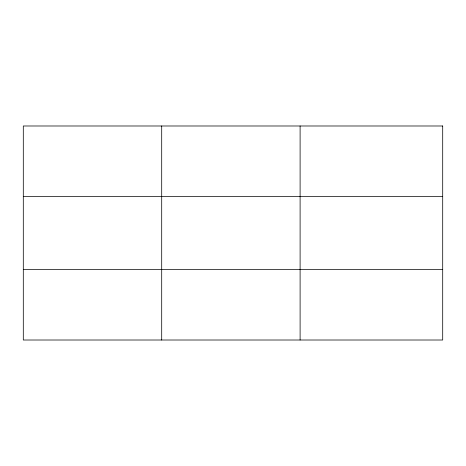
<?xml version="1.0" encoding="UTF-8"?>
<svg xmlns="http://www.w3.org/2000/svg" width="466" height="466" viewBox="0 0 466 466"><rect width="100%" height="100%" fill="white"/><g stroke="black" fill="none" stroke-linecap="round" stroke-linejoin="round"><path stroke-width="0.7" d="M161.702 340.011L161.702 125.989M300.104 340.011L300.104 125.989M23.3 196.617L442.7 196.617M23.3 269.383L442.7 269.383M442.7 125.989L442.7 340.011L23.3 340.011L23.3 125.989L442.7 125.989"/></g></svg>
